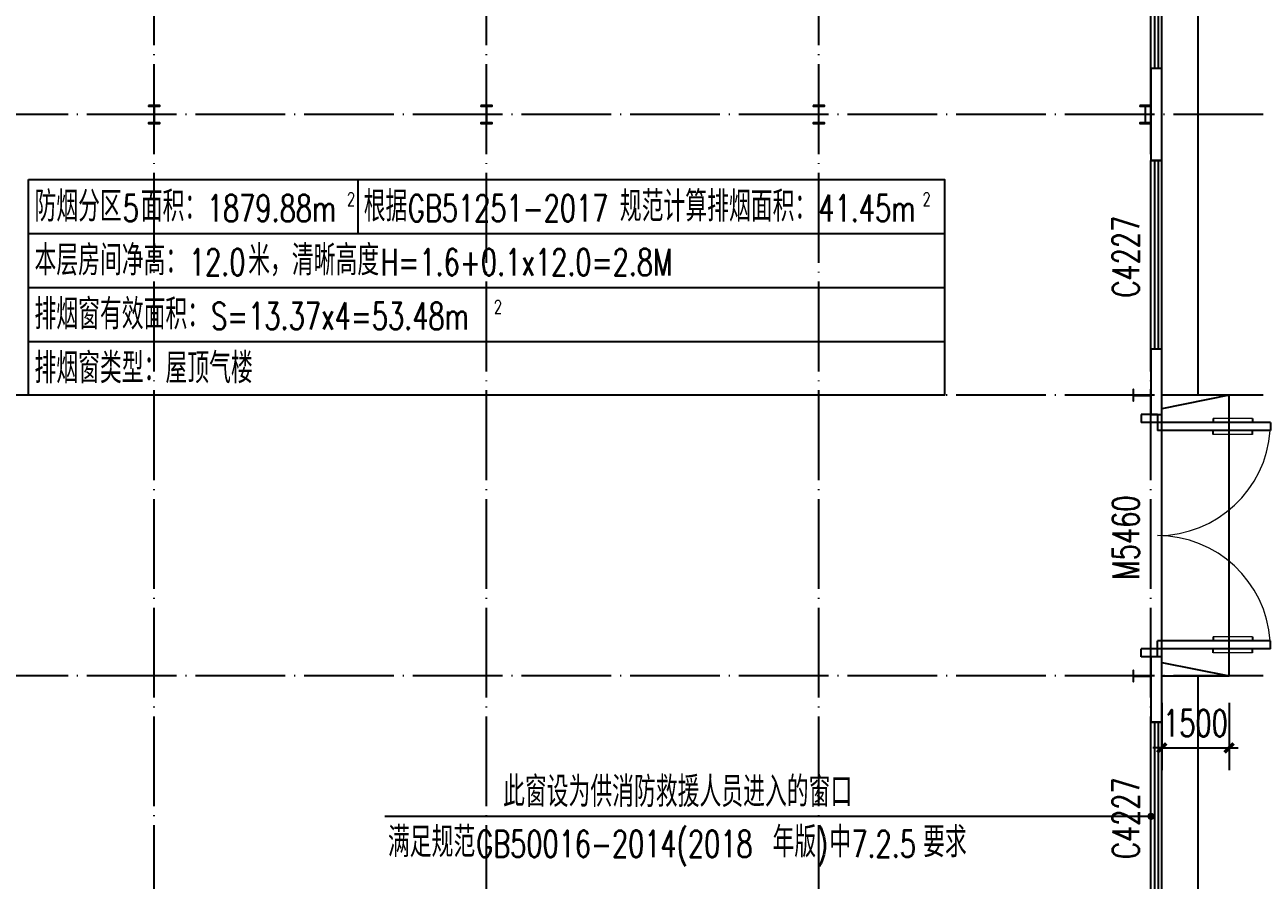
# Model space of a CAD drawing. Extents: x 13898408 to 14113608, y -853943 to -68012.
# Drawn here: x 14054325 to 14081908, y -281690 to -262646 of the extents above; entities that cross this region are included whole.
import ezdxf

# ---------------------------------------------------------------- set-up
doc = ezdxf.new("R2010")
doc.units = 0
doc.header["$LTSCALE"] = 1000
doc.header["$MEASUREMENT"] = 0
doc.linetypes.add('DOTE', pattern=[2.42, 2, -0.2, 0.02, -0.2])
for name, color, linetype in [('COLUMN', 2, 'Continuous'), ('DIM_LEAD', 3, 'Continuous'), ('DOTE', 1, 'DOTE'), ('PUB_DIM', 3, 'Continuous'), ('PUB_TEXT', 7, 'Continuous'), ('WALL-PARAPET', 6, 'Continuous'), ('WINDOW', 4, 'Continuous'), ('WINDOW_TEXT', 7, 'Continuous')]:
    doc.layers.add(name, color=color, linetype=linetype)
doc.styles.add('_TCH_DIM', font='SIMPLEX', dxfattribs={"bigfont": 'GBCBIG'})
doc.styles.add('_TCH_DIM_T3', font='SIMPLEX', dxfattribs={"width": 0.705882, "bigfont": 'GBCBIG'})
doc.styles.add('_TCH_WINDOW', font='SIMPLEX', dxfattribs={"height": 3.5, "bigfont": 'GBCBIG'})
doc.dimstyles.new('_TCH_ARCH&&200', dxfattribs={"dimtxt": 595, "dimasz": 200, "dimexe": 500, "dimexo": 600, "dimgap": 252.5, "dimtad": 1, "dimdec": 0, "dimzin": 0, "dimdsep": 46, "dimtxsty": '_TCH_DIM_T3', "dimblk": 'ARCHTICK', "dimcen": 0.09, "dimclrt": 7, "dimazin": 2, "dimtfac": 1, "dimtdec": 0, "dimtix": 1, "dimtmove": 2, "dimatfit": 3, "dimfxl": 0, "dimtolj": 1, "dimtzin": 0, "dimarcsym": 0})

# ---------------------------------------------------------------- blocks, each defined once
blk = doc.blocks.new('A$C797E1D2B')
at = {"layer": 'COLUMN'}
h = blk.add_hatch(color=256, dxfattribs=at)
h.paths.add_polyline_path([(125, 400), (250, 400), (250, 388), (130, 388), (130, 200), (125, 200)])
h.paths.add_polyline_path([(0, 400), (125, 400), (125, 200), (120, 200), (120, 388), (0, 388)])
h.paths.add_polyline_path([(0, 12), (120, 12), (120, 200), (125, 200), (125, 0), (0, 0)])
h.paths.add_polyline_path([(125, 200), (130, 200), (130, 12), (250, 12), (250, 0), (125, 0)])
blk.add_lwpolyline([(250, 0), (250, 12), (130, 12), (130, 388), (250, 388), (250, 400), (0, 400), (0, 388), (120, 388), (120, 12), (0, 12), (0, 0)], close=True, dxfattribs=at)
blk = doc.blocks.new('$DorLib2D$00000011')
for p, q in [((-0.4667, 0.4709), (-0.4667, -0.0625)), ((-0.4667, 0.4709), (-0.4333, 0.4709)), ((-0.4333, 0.4709), (-0.4333, 0.0042)), ((0.4333, 0.4709), (0.4333, 0.0042)), ((0.4667, 0.4709), (0.4333, 0.4709)), ((0.4667, 0.4709), (0.4667, -0.0625)), ((-0.4833, 0.3962), (-0.4667, 0.3962)), ((-0.4167, 0.3962), (-0.4333, 0.3962)), ((0.4167, 0.3962), (0.4333, 0.3962)), ((0.4833, 0.3962), (0.4667, 0.3962)), ((-0.4833, 0.2346), (-0.4667, 0.2346)), ((-0.4167, 0.2346), (-0.4333, 0.2346)), ((0.4167, 0.2346), (0.4333, 0.2346)), ((0.4833, 0.2346), (0.4667, 0.2346)), ((-0.5, 0.0042), (-0.4333, 0.0042)), ((-0.5, 0.0042), (-0.5, -0.0625)), ((0.5, 0.0042), (0.4333, 0.0042)), ((0.5, 0.0042), (0.5, -0.0625)), ((-0.5, -0.0625), (-0.4667, -0.0625)), ((0.5, -0.0625), (0.4667, -0.0625))]:
    blk.add_line(p, q)
at = {"lineweight": 13}
for p, q in [((-0.4833, 0.3962), (-0.4833, 0.2346)), ((-0.4167, 0.3962), (-0.4167, 0.2346)), ((0.4167, 0.3962), (0.4167, 0.2346)), ((0.4833, 0.3962), (0.4833, 0.2346))]:
    blk.add_line(p, q, dxfattribs=at)
for centre, start, end in [((-0.4667, 0.0042), 0, 85.904), ((0.4667, 0.0042), 94.096, 180)]:
    blk.add_arc(centre, 0.4667, start, end, dxfattribs=at)
blk = doc.blocks.new('$TCHSYS$WIN2D')
for p, q in [((-0.5, 0.5), (0.5, 0.5)), ((-0.5, 0.5), (-0.5, -0.5)), ((0.5, 0.5), (0.5, -0.5)), ((0.5, 0.1667), (-0.5, 0.1667)), ((0.5, -0.1667), (-0.5, -0.1667)), ((-0.5, -0.5), (0.5, -0.5))]:
    blk.add_line(p, q)
blk = doc.blocks.new('_ArchTick')
at = {"color": 0, "linetype": 'ByBlock', "const_width": 0.4}
blk.add_lwpolyline([(-0.5, -0.5), (0.5, 0.5)], dxfattribs=at)
blk = doc.blocks.new('*D331')
at = {"layer": 'Defpoints', "color": 0}
for p in [(14079648, -277143), (14081148, -277143), (14081148, -278743)]:
    blk.add_point(p, dxfattribs=at)
at = {"layer": 'PUB_DIM', "color": 0, "lineweight": -2}
for p, q in [((14079648, -277743), (14079648, -279243)), ((14081148, -277743), (14081148, -279243)), ((14079648, -278743), (14079448, -278743)), ((14079648, -278743), (14081148, -278743)), ((14081148, -278743), (14081348, -278743))]:
    blk.add_line(p, q, dxfattribs=at)
at = {"layer": 'PUB_DIM', "color": 0, "lineweight": -2, "xscale": 200, "yscale": 200, "zscale": 200}
blk.add_blockref('_ArchTick', (14079648, -278743), dxfattribs=at)
at = {"layer": 'PUB_DIM', "color": 0, "lineweight": -2, "xscale": 200, "yscale": 200, "zscale": 200, "rotation": 180}
blk.add_blockref('_ArchTick', (14081148, -278743), dxfattribs=at)
at = {"layer": 'PUB_DIM', "color": 7, "insert": (14080398, -278193), "char_height": 595, "attachment_point": 5, "style": '_TCH_DIM_T3'}
blk.add_mtext('\\A1;1500', dxfattribs=at)

msp = doc.modelspace()

# ---------------------------------------------------------------- linework, layer by layer
for p, q in [((14061741.3, -266093.1), (14061741.3, -267293.1)), ((14054408, -267293.1), (14074808, -267293.1)), ((14054408, -268493.1), (14074808, -268493.1)), ((14054408, -269693.1), (14074808, -269693.1))]:
    msp.add_line(p, q)
at = {"ltscale": 0.5}
for p, q in [((14081148, -270893.1), (14079648, -271193.1)), ((14079648, -276843.1), (14081148, -277143.1))]:
    msp.add_line(p, q, dxfattribs=at)
for points in [[(14080448, -258393.1), (14080448, -270893.1)], [(14079648, -277143.1), (14081148, -277143.1), (14081148, -270893.1), (14079648, -270893.1)], [(14080448, -277143.1), (14080448, -290683.1), (14057208, -290683.1)]]:
    msp.add_lwpolyline(points, dxfattribs=at)
msp.add_lwpolyline([(14054408, -266093.1), (14074808, -266093.1), (14074808, -270893.1), (14054408, -270893.1)], close=True)
at = {"layer": 'DIM_LEAD'}
for p, q in [((14075308, -280268.1), (14062346.2, -280268.1)), ((14079408, -280268.1), (14075308, -280268.1))]:
    msp.add_line(p, q, dxfattribs=at)
at = {"layer": 'DIM_LEAD', "const_width": 80}
msp.add_lwpolyline([(14079448, -280268.1, 1), (14079368, -280268.1, 1)], format="xyb", close=True, dxfattribs=at)
at = {"layer": 'DOTE'}
for p, q in [((14057208, -292143.1), (14057208, -237143.1)), ((14064608, -292143.1), (14064608, -237143.1)), ((14072008, -292143.1), (14072008, -237143.1)), ((14079408, -292143.1), (14079408, -237143.1)), ((14081908, -264643.1), (13914108, -264643.1)), ((14081908, -270893.1), (13914108, -270893.1)), ((14081908, -277143.1), (13914108, -277143.1))]:
    msp.add_line(p, q, dxfattribs=at)
at = {"layer": 'WALL-PARAPET'}
for p, q in [((14079648, -263618.1), (14079408, -263618.1)), ((14079408, -263618.1), (14079408, -265668.1)), ((14079648, -265668.1), (14079648, -263618.1)), ((14079408, -265668.1), (14079648, -265668.1)), ((14079648, -269868.1), (14079408, -269868.1)), ((14079408, -269868.1), (14079408, -271318.1)), ((14079648, -271318.1), (14079648, -269868.1)), ((14079408, -271318.1), (14079648, -271318.1)), ((14079648, -276718.1), (14079408, -276718.1)), ((14079408, -276718.1), (14079408, -278168.1)), ((14079648, -278168.1), (14079648, -276718.1)), ((14079408, -278168.1), (14079648, -278168.1))]:
    msp.add_line(p, q, dxfattribs=at)
at = {"layer": 'WINDOW'}
msp.add_line((14079648, -276718.1), (14079648, -271318.1), dxfattribs=at)

# ---------------------------------------------------------------- block references
for p, rotation in [((14057333, -264443.1), 180), ((14064733, -264443.1), 180), ((14072133, -264443.1), 180), ((14079408, -264443.1), 180), ((14079408, -271018.1), 89.99999999999999), ((14079408, -277268.1), 89.99999999999999)]:
    msp.add_blockref('A$C797E1D2B', p, dxfattribs=dict(rotation=rotation))
ref = msp.add_blockref('$TCHSYS$WIN2D', (14079528, -261518.1), dxfattribs=dict(at, xscale=4200, yscale=-240, zscale=4200, rotation=90))
ref.add_attrib('A', 'C4227', (14079145.7, -262468.1), dxfattribs={"layer": 'WINDOW_TEXT', "ltscale": 0.5, "height": 595, "rotation": 90, "style": '_TCH_WINDOW', "width": 0.705882})
ref = msp.add_blockref('$TCHSYS$WIN2D', (14079528, -267768.1), dxfattribs=dict(at, xscale=4200, yscale=-240, zscale=4200, rotation=90))
ref.add_attrib('A', 'C4227', (14079145.7, -268718.1), dxfattribs={"layer": 'WINDOW_TEXT', "ltscale": 0.5, "height": 595, "rotation": 90, "style": '_TCH_WINDOW', "width": 0.705882})
ref = msp.add_blockref('$DorLib2D$00000011', (14079528, -274018.1), dxfattribs=dict(at, xscale=-5400, yscale=-5400, zscale=-5400, rotation=90))
ref.add_attrib('A', 'M5460', (14079145.7, -274998.1), dxfattribs={"layer": 'WINDOW_TEXT', "ltscale": 0.5, "height": 595, "rotation": 90, "style": '_TCH_WINDOW', "width": 0.705882})
ref = msp.add_blockref('$TCHSYS$WIN2D', (14079528, -280268.1), dxfattribs=dict(at, xscale=4200, yscale=-240, zscale=4200, rotation=90))
ref.add_attrib('A', 'C4227', (14079145.7, -281218.1), dxfattribs={"layer": 'WINDOW_TEXT', "ltscale": 0.5, "height": 595, "rotation": 90, "style": '_TCH_WINDOW', "width": 0.705882})

# ---------------------------------------------------------------- texts
at = {"layer": 'PUB_TEXT', "style": '_TCH_DIM'}
for s, height, p in [('防烟分区', 675.18, (14054541.3, -267026.4)), ('面积：', 675.18, (14056907.3, -267026.4)), ('根据', 675.18, (14061874.6, -267026.4)), ('规范计算排烟面积：', 675.18, (14067577.6, -267026.4)), ('本层房间净高：', 675.18, (14054541.3, -268226.4)), ('米，清晰高度', 675.18, (14059301.7, -268226.4)), ('排烟窗有效面积：', 675.18, (14054541.3, -269426.4)), ('排烟窗类型：屋顶气楼', 675.18, (14054541.3, -270626.4)), ('此窗设为供消防救援人员进入的窗口', 675.177, (14064977.1, -280058.1)), ('满足规范', 675.18, (14062412.6, -281178.1)), ('年版', 675.18, (14070978.6, -281178.1)), ('中', 675.2, (14072241.6, -281178.1)), ('要求', 675.18, (14074333.1, -281178.1))]:
    msp.add_text(s, height=height, dxfattribs=at).set_placement(p)
at = {"layer": 'PUB_TEXT', "style": '_TCH_DIM', "width": 0.705882}
for s, height, p in [('5', 595, (14056507.3, -267026.4)), ('1879.88m', 595, (14058381.7, -267026.4)), ('2', 297.5, (14061501.7, -266676.4)), ('GB51251-2017', 595, (14062857.6, -267026.4)), ('41.45m', 595, (14072001, -267026.4)), ('2', 297.5, (14074321, -266676.4)), ('12.0', 595, (14057981.7, -268226.4)), ('H=1.6+0.1x12.0=2.8M', 595, (14062250.7, -268226.4)), ('S=13.37x4=53.48m', 595, (14058473.2, -269426.4)), ('2', 297.5, (14064773.2, -269076.4)), ('GB50016-2014(2018', 595, (14064378.6, -281178.1)), (')', 595, (14071961.6, -281178.1)), ('7.2.5', 595, (14072733.1, -281178.1))]:
    msp.add_text(s, height=height, dxfattribs=at).set_placement(p)

# ---------------------------------------------------------------- dimensions: what is measured, and where the dimension line sits
at = {"layer": 'PUB_DIM'}
dim = msp.add_aligned_dim(p1=(14079648, -277143.1), p2=(14081148, -277143.1), distance=-1600, text='1500', dimstyle='_TCH_ARCH&&200', dxfattribs=at)
dim.commit()
dim.dimension.update_dxf_attribs({"geometry": '*D331', "text_midpoint": (14080398, -278193.1)})

doc.saveas('drawing.dxf')
